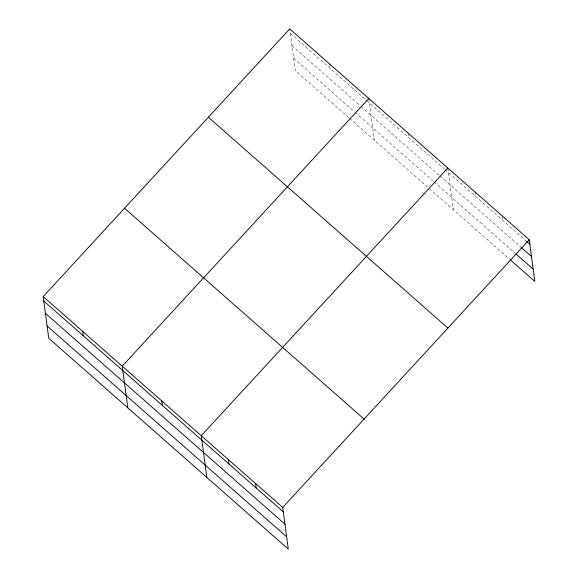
<?xml version="1.0" encoding="UTF-8"?>
<svg xmlns="http://www.w3.org/2000/svg" width="578" height="578" viewBox="0 0 578 578"><rect width="100%" height="100%" fill="white"/><g stroke="black" fill="none" stroke-linecap="round" stroke-linejoin="round"><path stroke-width="0.43" stroke-dasharray="2.89 2.17" d="M290.308 33.336L366.011 99.965M366.676 100.55L444.388 168.949M445.053 169.535L525.872 240.672M291.948 45.626L360.282 105.767M360.947 106.359L439.323 175.344M439.995 175.929L520.894 247.131M293.638 58.291L354.603 111.944M355.268 112.537L433.645 181.521M434.316 182.113L515.301 253.388M348.874 117.753L295.279 70.581L289.715 28.9M349.538 118.338L509.659 259.269M502.109 215.84L502.701 220.276M474.964 191.947L475.55 196.376M447.813 168.046L453.376 209.735M408.292 133.265L408.884 137.694M368.764 98.477L374.327 140.158M329.243 63.688L329.836 68.125"/><path stroke-width="0.87" d="M43.184 296.586L282.721 507.419L288.285 549.1L48.747 338.267L43.184 296.586L289.715 28.9L529.253 239.733L534.816 281.414L510.316 259.854M368.764 98.477L122.233 366.163L127.789 407.844M447.813 168.046L201.274 435.733L206.837 477.421M282.721 507.419L529.253 239.733M526.536 241.25L529.845 244.169M521.558 247.716L531.485 256.459M515.959 253.973L533.176 269.124M208.362 117.233L447.899 328.066M124.537 208.246L364.075 419.079M43.776 301.022L283.314 511.855M45.416 313.312L284.954 524.145M47.107 325.978L286.645 536.81M255.57 483.526L256.162 487.962M228.426 459.626L229.018 464.062M161.753 400.944L162.346 405.38M82.705 331.375L83.297 335.811"/></g></svg>
